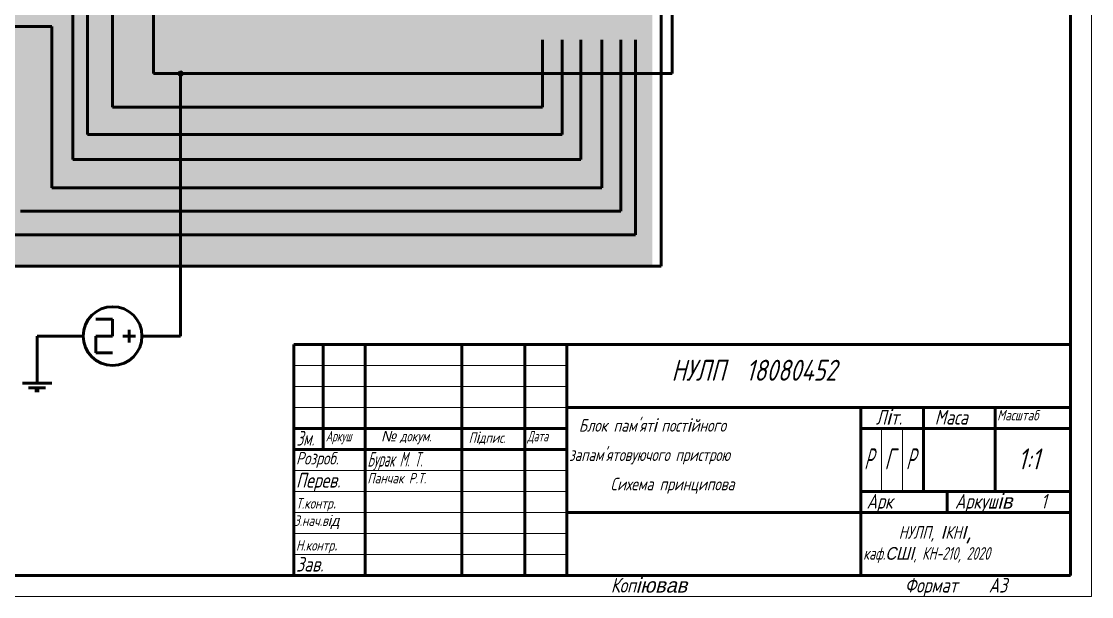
# Model space of a CAD drawing. Header units: millimetres. Extents: x -11 to 409, y -9 to 288.
# Drawn here: x 154.4 to 409.3, y -9.1 to 127.9 of the extents above; entities that cross this region are included whole.
import ezdxf

# ---------------------------------------------------------------- set-up
doc = ezdxf.new("R2010")
doc.units = ezdxf.units.MM
doc.linetypes.add('K5LT_BASIC', pattern=[0])
doc.linetypes.add('K5LT_THIN', pattern=[0])
doc.styles.add('KTEXTSTYLE', font='GOST_AU.SHX', dxfattribs={"width": 0.96, "height": 5})

# ---------------------------------------------------------------- blocks, each defined once
blk = doc.blocks.new('U13')
at = {"color": 7, "linetype": 'K5LT_THIN', "lineweight": 18}
for p, q in [((420, 297), (420, 0)), ((230, 55), (295, 55)), ((230, 50), (295, 50)), ((230, 45), (295, 45)), ((369.96, 25), (369.96, 40)), ((374.98, 25), (374.98, 40)), ((230, 30), (295, 30)), ((230, 25), (295, 25)), ((230, 20), (295, 20)), ((230, 15), (295, 15)), ((230, 10), (295, 10)), ((420, 0), (0, 0))]:
    blk.add_line(p, q, dxfattribs=at)
at = {"color": 150, "linetype": 'K5LT_BASIC', "lineweight": 60, "true_color": 0x0080ff}
for p, q in [((415, 292), (415, 5)), ((230, 60), (415, 60)), ((230, 5), (230, 60)), ((237, 35), (237, 60)), ((247, 5), (247, 60)), ((270, 5), (270, 60)), ((285, 5), (285, 60)), ((295, 5), (295, 60)), ((295, 45), (415, 45)), ((365, 5), (365, 45)), ((380, 25), (380, 45)), ((397, 25), (397, 45)), ((230, 40), (295, 40)), ((365, 40), (380, 40)), ((380, 40), (415, 40)), ((230, 35), (295, 35)), ((365, 25), (415, 25)), ((385.57, 20), (385.57, 25)), ((295, 20), (365, 20)), ((365, 20), (415, 20)), ((415, 5), (20, 5))]:
    blk.add_line(p, q, dxfattribs=at)
at = {"color": 7, "attachment_point": 1, "style": 'KTEXTSTYLE'}
for s, insert, char_height in [('{\\Fgost_au|c204;\\Q15;\\W0.965;НУЛП  \\Fgost_au|c0;18080452}', (319.93, 56.4), 5), ('{\\Fgost_au|c204;\\H1.4x;\\Q15;\\W0.965;Л\\fArial|b0|i0|c204|p34;і\\Fgost_au|c204;т\\Fgost_au|c0;.}', (368.61, 44.45), 2.5), ('{\\Fgost_au|c204;\\H1.4x;\\Q15;\\W0.965;Маса}', (382.63, 44.45), 2.5), ('{\\Fgost_au|c204;\\Q15;\\W0.958;Масштаб}', (397.5, 44.45), 2.5), ("{\\Fgost_au|c204;\\H1.2x;\\Q15;\\W0.965;Блок пам\\Fgost_au|c0;'\\Fgost_au|c204;ят\\fArial|b0|i0|c204|p34;і \\Fgost_au|c204;пост\\fArial|b0|i0|c204|p34;і\\Fgost_au|c204;йного\\H1.66667x; }", (297.87, 42.27), 2.5), ('{\\Fgost_au|c204;\\H1.4x;\\Q15;\\W0.797;Зм\\Fgost_au|c0;.}', (230.61, 39.45), 2.5), ('{\\Fgost_au|c204;\\Q15;\\W0.816;Аркуш}', (237.6, 39.45), 2.5), ('{\\fArial|b0|i0|c0|p34;\\Q15;\\W0.965;№ \\Fgost_au|c204;докум\\Fgost_au|c0;.}', (250.72, 39.45), 2.5), ('{\\Fgost_au|c204;\\Q15;\\W0.965;П\\fArial|b0|i0|c204|p34;і\\Fgost_au|c204;дпис\\Fgost_au|c0;.}', (271.63, 39.1), 2.5), ('{\\Fgost_au|c204;\\Q15;\\W0.816;Дата}', (285.6, 39.45), 2.5), ("{\\Fgost_au|c204;\\Q15;\\W0.921;запам\\Fgost_au|c0;'\\Fgost_au|c204;ятовуючого пристрою}", (295.54, 35.28), 3), ('{\\Fgost_au|c204;\\Q15;\\W0.965;Розроб\\Fgost_au|c0;.}', (230.5, 34.45), 3), ('{\\Fgost_au|c204;\\H1.4x;\\Q15;\\W0.659;Бурак М. Т.}', (247.5, 34.45), 2.5), ('\\H3.5;\\W0.965;\\Q15;\\Q15;\\W0.635;\\H5.00;Р', (365.81, 35.28), 2.5), ('\\H3.5;\\W0.965;\\Q15;\\Q15;\\W0.752;\\H5.00;Г', (370.66, 35.28), 2.5), ('\\H3.5;\\W0.965;\\Q15;\\Q15;\\W0.652;\\H5.00;Р', (375.78, 35.28), 2.5), ('\\H3.5;\\W0.965;\\Q15;\\Q15;\\H5.00;1:1', (402.44, 35.28), 2.5), ('{\\Fgost_au|c204;\\H1.4x;\\Q15;\\W0.965;Перев\\Fgost_au|c0;.}', (230.5, 29.45), 2.5), ('{\\Fgost_au|c204;\\Q15;\\W0.965;Панчак Р\\Fgost_au|c0;.\\Fgost_au|c204;Т\\Fgost_au|c0;.}', (247.5, 29.45), 2.5), ('{\\Fgost_au|c204;\\Q15;\\W0.965;Сихема принципова}', (305.41, 28.3), 3), ('{\\Fgost_au|c204;\\Q15;\\W0.965;Т\\Fgost_au|c0;.\\Fgost_au|c204;контр\\Fgost_au|c0;\\H1.4x;.}', (230.5, 24.45), 2.5), ('{\\Fgost_au|c204;\\H1.4x;\\Q15;\\W0.965;Арк}', (366.41, 24.45), 2.5), ('{\\Fgost_au|c204;\\H1.4x;\\Q15;\\W0.965;Аркуш\\fArial|b0|i0|c204|p34;ів}', (387.45, 24.45), 2.5), ('\\H3.5;\\W0.965;\\Q15;\\Q15;1', (407.91, 24.45), 2.5), ('{\\Fgost_au|c204;\\Q15;\\W0.965;З.нач.в\\fArial|b0|i0|c204|p34;ід}', (230, 19.33), 2.5), ('{\\Fgost_au|c204;\\H1.2x;\\Q15;\\W0.965;НУЛП\\Fgost_au|c0;, \\fArial|b0|i0|c204|p34;І\\Fgost_au|c204;КН\\fArial|b0|i0|c204|p34;І\\Fgost_au|c0;\\H1.66667x;,  }', (374.07, 18.78), 2.5), ('{\\Fgost_au|c204;\\Q15;\\W0.965;Н\\Fgost_au|c0;.\\Fgost_au|c204;контр\\Fgost_au|c0;\\H1.4x;.}', (230.5, 14.45), 2.5), ('{\\Fgost_au|c204;\\Q15;\\W0.845;каф\\Fgost_au|c0;.\\fArial|b0|i0|c0|p34;C\\fArial|b0|i0|c204|p34;ШІ\\Fgost_au|c0;, \\Fgost_au|c204;КН\\Fgost_au|c0;-2\\Fgost_au|c204;10\\Fgost_au|c0;, 20\\Fgost_au|c204;20}', (365.61, 11.78), 3), ('{\\Fgost_au|c204;\\H1.4x;\\Q15;\\W0.965;Зав\\Fgost_au|c0;.}', (230.5, 9.45), 2.5), ('{\\Fgost_au|c204;\\H1.4x;\\Q15;\\W0.965;Коп\\fArial|b0|i0|c204|p34;іював}', (305.5, 4.45), 2.5), ('\\H3.5;\\W0.965;\\Q15;\\Q15;Формат', (375.5, 4.45), 2.5), ('\\H3.5;\\W0.965;\\Q15;\\Q15;A3', (395.5, 4.45), 2.5)]:
    blk.add_mtext(s, dxfattribs=dict(at, insert=insert, char_height=char_height))

msp = doc.modelspace()

# ---------------------------------------------------------------- hatches: boundary and pattern name
h = msp.add_hatch(color=7)
h.paths.add_polyline_path([(382, 174.97), (382.21, 175.05), (382.3, 175.27), (382.21, 175.48), (382, 175.57)])
h.paths.add_polyline_path([(382, 175.27), (382, 175.57), (381.78, 175.48), (381.7, 175.27)])
h.paths.add_polyline_path([(382, 174.97), (382, 175.27), (381.7, 175.27), (381.78, 175.05)])
h.paths.add_polyline_path([(382.3, 193.5), (382.21, 193.72), (382, 193.8), (382, 193.2), (382.21, 193.29)])
h.paths.add_polyline_path([(381.7, 193.5), (382, 193.5), (382, 193.8), (381.78, 193.72)])
h.paths.add_polyline_path([(382, 193.2), (382, 193.5), (381.7, 193.5), (381.78, 193.29)])
h.paths.add_polyline_path([(382.3, 187.03), (382.21, 187.24), (382, 187.33), (382, 186.73), (382.21, 186.82)])
h.paths.add_polyline_path([(382, 187.33), (381.78, 187.24), (381.7, 187.03), (382, 187.03)])
h.paths.add_polyline_path([(381.7, 187.03), (381.78, 186.82), (382, 186.73), (382, 187.03)])
h.paths.add_polyline_path([(382, 181.58), (382, 180.98), (382.21, 181.07), (382.3, 181.28), (382.21, 181.5)])
h.paths.add_polyline_path([(382, 181.28), (382, 181.58), (381.78, 181.5), (381.7, 181.28)])
h.paths.add_polyline_path([(382, 181.28), (381.7, 181.28), (381.78, 181.07), (382, 180.98)])
h.paths.add_polyline_path([(382, 199.37), (381.7, 199.37), (381.78, 199.16), (382, 199.07)])
h.paths.add_polyline_path([(382, 199.67), (381.78, 199.58), (381.7, 199.37), (382, 199.37)])
h.paths.add_polyline_path([(382, 199.67), (382, 199.07), (382.21, 199.16), (382.3, 199.37), (382.21, 199.58)])
h.paths.add_polyline_path([(382, 204.96), (382.21, 205.05), (382.3, 205.26), (382.21, 205.47), (382, 205.56)])
h.paths.add_polyline_path([(382, 205.26), (382, 205.56), (381.78, 205.47), (381.7, 205.26)])
h.paths.add_polyline_path([(382, 204.96), (382, 205.26), (381.7, 205.26), (381.78, 205.05)])
h.paths.add_polyline_path([(381.7, 211.21), (381.78, 211), (382, 210.91), (382, 211.21)])
h.paths.add_polyline_path([(382, 211.21), (382, 211.51), (381.78, 211.42), (381.7, 211.21)])
h.paths.add_polyline_path([(382, 211.51), (382, 210.91), (382.21, 211), (382.3, 211.21), (382.21, 211.42)])
h.paths.add_polyline_path([(312.3, 203.31), (312.21, 203.1), (312, 203.01), (311.78, 203.1), (311.7, 203.31), (311.78, 203.52), (312, 203.61), (312.21, 203.52)])
h.paths.add_polyline_path([(312, 208.41), (312, 208.11), (312.21, 208.2), (312.3, 208.41)])
h.paths.add_polyline_path([(312, 208.11), (311.78, 208.2), (311.7, 208.41), (311.78, 208.63), (312, 208.71), (312, 246.78), (258.63, 246.78), (258.54, 246.57), (258.33, 246.48), (258.33, 211.51), (258.54, 211.42), (258.63, 211.21), (258.54, 211), (258.33, 210.91), (258.33, 205.56), (258.54, 205.47), (258.63, 205.26), (258.54, 205.05), (258.33, 204.96), (258.33, 199.67), (258.54, 199.58), (258.63, 199.37), (258.54, 199.16), (258.33, 199.07), (258.33, 193.8), (258.54, 193.72), (258.63, 193.5), (258.54, 193.29), (258.33, 193.2), (258.33, 187.33), (258.54, 187.24), (258.63, 187.03), (258.54, 186.82), (258.33, 186.73), (258.33, 181.58), (258.54, 181.5), (258.63, 181.28), (258.54, 181.07), (258.33, 180.98), (258.33, 175.57), (258.54, 175.48), (258.63, 175.27), (258.54, 175.05), (258.33, 174.97), (258.33, 169.34), (243.33, 169.34), (243.33, 138.04), (203.33, 138.04), (203.33, 140.76), (202.62, 141.05), (202.33, 141.76), (202.62, 142.47), (203.33, 142.76), (203.33, 146.72), (202.62, 147.01), (202.33, 147.72), (202.62, 148.42), (203.33, 148.72), (203.33, 152.62), (202.62, 152.92), (202.33, 153.62), (188.33, 153.62), (166.7, 153.62), (166.7, 208.31), (161.7, 208.31), (146.7, 208.31), (129.7, 208.31), (129.7, 200.81), (119.7, 200.81), (119.7, 205.34), (104.57, 205.34), (104.57, 193.08), (119.7, 193.08), (119.7, 195.35), (129.7, 195.35), (129.7, 180.35), (119.7, 180.35), (119.7, 184.79), (104.87, 184.79), (104.78, 184.58), (104.57, 184.49), (104.57, 172.09), (119.7, 172.09), (119.7, 174.09), (129.7, 174.09), (129.7, 159.09), (119.7, 159.09), (119.7, 162.22), (104.87, 162.22), (104.78, 162.01), (104.57, 161.92), (104.57, 152.59), (119.7, 152.59), (119.7, 154.28), (129.7, 154.28), (129.7, 139.28), (119.7, 139.28), (119.7, 141.76), (104.87, 141.76), (104.78, 141.54), (104.57, 141.46), (104.57, 131.96), (119.7, 131.96), (119.7, 134.15), (129.7, 134.15), (129.7, 119.15), (119.7, 119.15), (119.7, 122.86), (104.87, 122.86), (104.78, 122.65), (104.57, 122.56), (104.57, 112.9), (119.7, 112.9), (119.7, 114.88), (129.7, 114.88), (129.7, 99.88), (119.7, 99.88), (119.7, 103.59), (104.87, 103.59), (104.78, 103.38), (104.57, 103.29), (104.57, 93.63), (119.7, 93.63), (119.7, 95.79), (129.7, 95.79), (129.7, 80.79), (119.7, 80.79), (119.7, 84.83), (104.87, 84.83), (104.78, 84.62), (104.57, 84.53), (104.57, 73.52), (119.7, 73.52), (119.7, 77.08), (129.7, 77.08), (129.7, 69.58), (141.2, 69.58), (146.7, 69.58), (304.7, 69.58), (304.7, 153.62), (312, 153.62), (326, 153.62), (326.29, 154.33), (327, 154.62), (327, 168.22), (312, 168.22), (312, 173.1), (311.78, 173.18), (311.7, 173.4), (311.78, 173.61), (312, 173.7), (312, 178.15), (311.78, 178.24), (311.7, 178.45), (311.78, 178.67), (312, 178.75), (312, 183.12), (311.78, 183.21), (311.7, 183.42), (311.78, 183.63), (312, 183.72), (312, 188.13), (311.78, 188.22), (311.7, 188.43), (311.78, 188.64), (312, 188.73), (312, 192.34), (311.78, 192.43), (311.7, 192.64), (311.78, 192.86), (312, 192.94), (312, 198.02), (311.78, 198.1), (311.7, 198.32), (311.78, 198.53), (312, 198.62), (312, 203.01), (311.78, 203.1), (311.7, 203.31), (311.78, 203.52), (312, 203.61)])
h.paths.add_polyline_path([(327, 208.41), (312.3, 208.41), (312.21, 208.2), (312, 208.11), (312, 203.61), (312.21, 203.52), (312.3, 203.31), (327, 203.31)])
h.paths.add_polyline_path([(312.3, 208.41), (327, 208.41), (327, 213.35), (312, 213.35), (312, 208.71), (312.21, 208.63)])
h.paths.add_polyline_path([(327, 203.31), (312.3, 203.31), (312.21, 203.1), (312, 203.01), (312, 198.62), (312.21, 198.53), (312.3, 198.32), (327, 198.32)])
h.paths.add_polyline_path([(327, 198.32), (312.3, 198.32), (312.21, 198.1), (312, 198.02), (312, 192.94), (312.21, 192.86), (312.3, 192.64), (327, 192.64)])
h.paths.add_polyline_path([(327, 183.42), (312.3, 183.42), (312.21, 183.21), (312, 183.12), (312, 178.75), (312.21, 178.67), (312.3, 178.45), (327, 178.45)])
h.paths.add_polyline_path([(312.3, 173.4), (327, 173.4), (327, 178.45), (312.3, 178.45), (312.21, 178.24), (312, 178.15), (312, 173.7), (312.21, 173.61)])
h.paths.add_polyline_path([(327, 173.4), (312.3, 173.4), (312.21, 173.18), (312, 173.1), (312, 168.22), (327, 168.22)])
h.paths.add_polyline_path([(312, 178.45), (312, 178.75), (311.78, 178.67), (311.7, 178.45), (311.78, 178.24), (312, 178.15)])
h.paths.add_polyline_path([(312.3, 188.43), (327, 188.43), (327, 192.64), (312.3, 192.64), (312.21, 192.43), (312, 192.34), (312, 188.73), (312.21, 188.64)])
h.paths.add_polyline_path([(327, 188.43), (312.3, 188.43), (312.21, 188.22), (312, 188.13), (312, 183.72), (312.21, 183.63), (312.3, 183.42), (327, 183.42)])
h.paths.add_polyline_path([(312, 192.94), (311.78, 192.86), (311.7, 192.64), (311.78, 192.43), (312, 192.34)])
h.paths.add_polyline_path([(312, 192.64), (312, 192.94), (311.78, 192.86), (311.7, 192.64), (311.78, 192.43), (312, 192.34)])
h.paths.add_polyline_path([(312, 178.15), (312, 178.75), (311.78, 178.67), (311.7, 178.45), (311.78, 178.24)])
h.paths.add_polyline_path([(312, 246.78), (312, 213.35), (327, 213.35), (327, 221.96), (367, 221.96), (367, 211.21), (381.7, 211.21), (381.78, 211.42), (382, 211.51), (382, 246.78)])
h = msp.add_hatch(color=7)
h.paths.add_polyline_path([(192.04, 115.46), (192.12, 115.67), (192.34, 115.76), (192.55, 115.67), (192.64, 115.46), (192.74, 115.46), (192.62, 115.74), (192.34, 115.86), (192.05, 115.74), (191.94, 115.46)])
h.paths.add_polyline_path([(192.34, 115.16), (192.12, 115.25), (192.04, 115.46), (191.94, 115.46), (192.05, 115.18), (192.34, 115.06)])
h.paths.add_polyline_path([(192.64, 115.46), (192.55, 115.25), (192.34, 115.16), (192.34, 115.06), (192.62, 115.18), (192.74, 115.46)])
h = msp.add_hatch(color=7)
h.paths.add_polyline_path([(192.04, 115.46), (192.34, 115.46), (192.64, 115.46), (192.55, 115.67), (192.34, 115.76), (192.12, 115.67)])
h.paths.add_polyline_path([(192.34, 115.16), (192.34, 115.46), (192.04, 115.46), (192.12, 115.25)])
h.paths.add_polyline_path([(192.64, 115.46), (192.34, 115.46), (192.34, 115.16), (192.55, 115.25)])

# ---------------------------------------------------------------- linework, layer by layer
at = {"color": 150, "linetype": 'K5LT_BASIC', "lineweight": 60, "true_color": 0x0080ff}
for p, q in [((185.91, 115.46), (185.91, 159.62)), ((309.4, 159.62), (309.4, 115.46)), ((306.81, 69.58), (306.81, 153.62)), ((176.15, 107.47), (176.15, 142.76)), ((170.2, 137.04), (170.2, 100.92)), ((166.7, 131.96), (166.7, 95.03)), ((146.7, 126.65), (161.7, 126.65)), ((161.7, 126.65), (161.7, 88.29)), ((278.52, 107.47), (278.52, 123.49)), ((283.2, 100.92), (283.2, 123.49)), ((287.7, 95.03), (287.7, 123.49)), ((292.7, 88.29), (292.7, 123.49)), ((297.2, 82.68), (297.2, 123.49)), ((300.7, 77.08), (300.7, 123.49)), ((192.34, 115.46), (185.91, 115.46)), ((192.34, 52.95), (192.34, 115.46)), ((192.34, 115.46), (309.4, 115.46)), ((176.15, 107.47), (278.52, 107.47)), ((170.2, 100.92), (283.2, 100.92)), ((166.7, 95.03), (287.7, 95.03)), ((161.7, 88.29), (292.7, 88.29)), ((154.2, 82.68), (297.2, 82.68)), ((146.7, 77.08), (300.7, 77.08)), ((146.7, 69.58), (306.81, 69.58)), ((176.15, 56.95), (172.15, 56.95)), ((176.15, 52.95), (176.15, 56.95)), ((180.08, 51.45), (180.08, 54.45)), ((169.15, 52.95), (158.15, 52.95)), ((158.15, 52.95), (158.15, 47.95)), ((172.15, 52.95), (176.15, 52.95)), ((172.15, 52.95), (172.15, 48.95)), ((178.58, 52.95), (181.58, 52.95)), ((183.15, 52.95), (192.34, 52.95)), ((172.15, 48.95), (176.15, 48.95)), ((158.15, 41.74), (158.15, 47.95)), ((154.65, 41.74), (161.65, 41.74)), ((156.15, 40.65), (160.15, 40.65)), ((157.65, 39.93), (158.65, 39.93))]:
    msp.add_line(p, q, dxfattribs=at)
for centre, radius in [((192.34, 115.46), 0.4), ((192.34, 115.46), 0.3), ((176.15, 52.95), 7)]:
    msp.add_circle(centre, radius, dxfattribs=at)

# ---------------------------------------------------------------- block references
msp.add_blockref('U13', (-10.67, -9.09))

doc.saveas('drawing.dxf')
